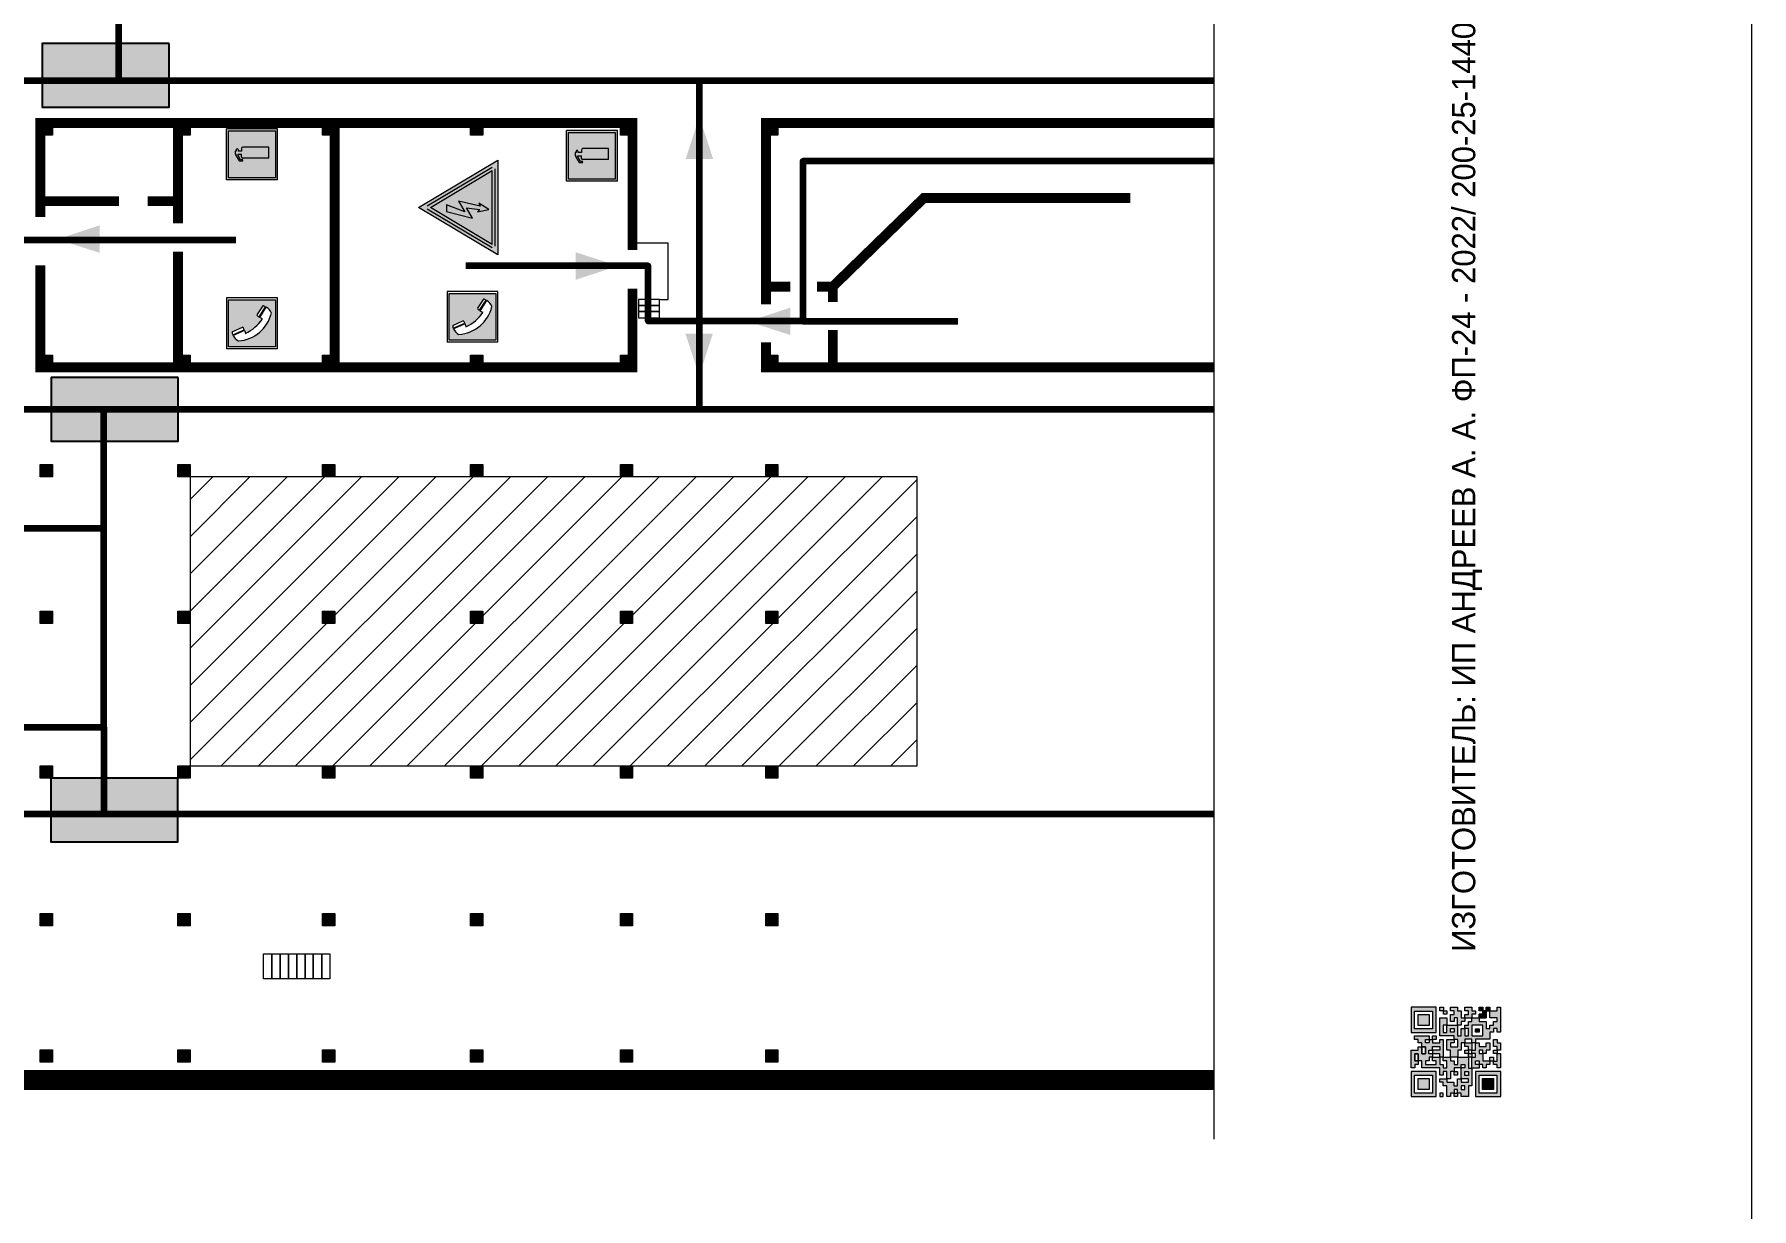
# Model space of a CAD drawing. Header units: millimetres. Extents: x 13810 to 67229, y 12374 to 21950.
# Drawn here: x 29459.2 to 29666.5, y 14153.7 to 14295.5 of the extents above; entities that cross this region are included whole.
import ezdxf

# ---------------------------------------------------------------- set-up
doc = ezdxf.new("R2010")
doc.units = ezdxf.units.MM
doc.layers.add('План_Штампы', color=7, linetype='Continuous')
doc.styles.add('обычный', font='arial.ttf')

# ---------------------------------------------------------------- blocks, each defined once
blk = doc.blocks.new('A$C32E8229D')
at = {"true_color": 0xffffff}
blk.add_hatch(color=7, dxfattribs=at).paths.add_polyline_path([(0, 0), (0, -8), (16, -8), (16, 0)])
h = blk.add_hatch(color=126)
h.paths.add_polyline_path([(0.2, -0.2), (15.8, -0.2), (15.8, -7.8), (0.2, -7.8)])
h.paths.add_polyline_path([(13.49, -2.05), (12.08, -2.05), (11.37, -2.63, 0.162397), (11.29, -2.84), (11.29, -3.63), (10.35, -3.63), (10.35, -4.05), (11.68, -4.05), (11.68, -3.48), (12.26, -4.28), (11.29, -5.1), (11.29, -6.78), (11.85, -6.78), (11.85, -5.44), (12.8, -4.64), (12.8, -5.94), (14.46, -5.94), (14.46, -5.39), (13.45, -5.39), (13.45, -3.97), (12.46, -2.59), (13.15, -2.59), (13.69, -3.34), (14.18, -3)], flags=16)
h.paths.add_polyline_path([(10.74, -1.82, 1), (11.8, -1.82, 1)], flags=16)
h.paths.add_polyline_path([(9.39, -3.59), (5.99, -3.59), (6.56, -3.03), (5.91, -3.03), (5.1, -3.83), (5.91, -4.64), (6.56, -4.64), (5.99, -4.09), (9.39, -4.09)], flags=16)
h.paths.add_polyline_path([(4.29, -1.08), (1.72, -1.08), (1.72, -6.6), (4.29, -6.6)], flags=16)
at = {"color": 126}
blk.add_lwpolyline([(16, -8), (0, -8), (0, 0), (16, 0)], close=True, dxfattribs=at)
blk = doc.blocks.new('QR')
at = {"lineweight": 0}
h = blk.add_hatch(color=256, dxfattribs=at)
h.dxf.hatch_style = 1
h.paths.add_polyline_path([(9241.16, 2687.38), (9242.01, 2687.38), (9242.01, 2687.83), (9241.59, 2687.83), (9241.59, 2688.68), (9239.45, 2688.68), (9239.45, 2688.25), (9239.86, 2688.25), (9239.86, 2687.83), (9240.29, 2687.83), (9240.29, 2688.25), (9241.16, 2688.25), (9241.16, 2687.83), (9240.29, 2687.83), (9240.29, 2687.38), (9239.45, 2687.38), (9239.45, 2685.22), (9238.57, 2685.22), (9238.57, 2684.8), (9239.02, 2684.8), (9239.02, 2684.37), (9238.13, 2684.37), (9238.13, 2683.92), (9239.02, 2683.92), (9239.02, 2683.5), (9239.44, 2683.5), (9239.44, 2682.64), (9239.87, 2682.64), (9239.87, 2682.18), (9239.44, 2682.18), (9239.44, 2682.64), (9238.13, 2682.64), (9238.13, 2681.76), (9237.71, 2681.76), (9237.71, 2682.64), (9238.13, 2682.64), (9238.13, 2683.07), (9237.27, 2683.07), (9237.27, 2683.51), (9237.71, 2683.51), (9237.71, 2684.37), (9238.13, 2684.37), (9238.13, 2685.22), (9237.71, 2685.22), (9237.71, 2684.8), (9237.28, 2684.8), (9237.28, 2684.38), (9235.98, 2684.38), (9235.98, 2683.92), (9236.4, 2683.92), (9236.4, 2683.49), (9236.84, 2683.49), (9236.84, 2683.07), (9236.4, 2683.07), (9236.4, 2682.64), (9235.98, 2682.64), (9235.98, 2681.76), (9237.29, 2681.76), (9237.29, 2681.33), (9239.43, 2681.33), (9239.43, 2681.76), (9240.74, 2681.76), (9240.74, 2683.05), (9239.87, 2683.05), (9239.87, 2683.5), (9240.29, 2683.5), (9240.29, 2683.91), (9240.74, 2683.91), (9240.74, 2684.81), (9240.29, 2684.81), (9240.29, 2684.79), (9240.29, 2684.37), (9239.45, 2684.37), (9239.45, 2684.8), (9239.87, 2684.8), (9239.87, 2685.21), (9240.74, 2685.21), (9240.74, 2686.1), (9240.29, 2686.1), (9240.29, 2685.64), (9239.86, 2685.64), (9239.86, 2686.95), (9240.29, 2686.95), (9240.29, 2686.52), (9240.74, 2686.52), (9240.74, 2686.1), (9241.16, 2686.1), (9241.16, 2686.53), (9241.59, 2686.53), (9241.59, 2686.1), (9242.02, 2686.1), (9242.02, 2685.21), (9241.59, 2685.21), (9241.59, 2686.1), (9241.16, 2686.1), (9241.16, 2685.21), (9240.74, 2685.21), (9240.74, 2684.81), (9242.89, 2684.81), (9242.89, 2685.22), (9242.47, 2685.22), (9242.47, 2686.11), (9242.89, 2686.11), (9242.89, 2686.52), (9242.46, 2686.52), (9242.46, 2686.95), (9242.89, 2686.95), (9242.89, 2686.52), (9243.32, 2686.52), (9243.32, 2688.26), (9242.9, 2688.26), (9242.9, 2687.83), (9242.47, 2687.83), (9242.47, 2687.38), (9242.01, 2687.38), (9242.01, 2686.94), (9241.16, 2686.94)])
h.paths.add_polyline_path([(9239.02, 2682.18), (9239.02, 2681.76), (9238.54, 2681.76), (9238.54, 2682.18)], flags=16)
h.paths.add_polyline_path([(9237.27, 2682.65), (9237.27, 2682.19), (9236.83, 2682.19), (9236.83, 2682.65)], flags=16)
h = blk.add_hatch(color=256, dxfattribs=at)
h.dxf.hatch_style = 1
h.paths.add_polyline_path([(9238.15, 2687.83), (9236.83, 2687.83), (9236.83, 2686.52), (9238.15, 2686.52)], flags=0)
h.paths.add_polyline_path([(9239.01, 2685.65), (9239.01, 2688.68), (9235.98, 2688.68), (9235.98, 2685.65)])
h.paths.add_polyline_path([(9236.41, 2686.1), (9236.41, 2688.26), (9238.56, 2688.26), (9238.56, 2686.1)], flags=16)
h.paths.add_polyline_path([(9236.83, 2686.52), (9236.83, 2687.83), (9238.15, 2687.83), (9238.15, 2686.52)], flags=0)
h = blk.add_hatch(color=256, dxfattribs=at)
h.dxf.hatch_style = 1
h.paths.add_polyline_path([(9238.15, 2686.52), (9238.15, 2687.83), (9236.83, 2687.83), (9236.83, 2686.52)])
h.paths.add_polyline_path([(9245.91, 2686.52), (9245.91, 2687.83), (9244.59, 2687.83), (9244.59, 2686.52)], flags=0)
h.paths.add_polyline_path([(9246.77, 2685.65), (9246.77, 2688.68), (9243.74, 2688.68), (9243.74, 2685.65)])
h.paths.add_polyline_path([(9244.17, 2686.1), (9244.17, 2688.26), (9246.32, 2688.26), (9246.32, 2686.1)], flags=16)
h.paths.add_polyline_path([(9244.59, 2686.52), (9244.59, 2687.83), (9245.91, 2687.83), (9245.91, 2686.52)], flags=0)
h = blk.add_hatch(color=256, dxfattribs=at)
h.dxf.hatch_style = 1
h.paths.add_polyline_path([(9240.75, 2681.76), (9240.75, 2681.35), (9241.17, 2681.35), (9241.17, 2681.76)])
h.paths.add_polyline_path([(9241.6, 2682.18), (9241.17, 2682.18), (9241.17, 2681.76), (9241.6, 2681.76)])
h.paths.add_polyline_path([(9242.47, 2681.34), (9242.47, 2682.19), (9242.02, 2682.19), (9242.02, 2681.76), (9241.6, 2681.76), (9241.6, 2681.34)])
h.paths.add_polyline_path([(9239.87, 2678.3), (9239.44, 2678.3), (9239.44, 2677.89), (9241.17, 2677.89), (9241.17, 2678.3), (9240.28, 2678.3), (9240.28, 2678.73), (9239.87, 2678.73)])
h.paths.add_polyline_path([(9240.75, 2678.73), (9240.75, 2679.19), (9240.28, 2679.19), (9240.28, 2678.73)])
h.paths.add_polyline_path([(9241.6, 2678.73), (9241.17, 2678.73), (9241.17, 2678.3), (9241.6, 2678.3)])
h.paths.add_polyline_path([(9242.02, 2678.3), (9241.6, 2678.3), (9241.6, 2677.89), (9242.48, 2677.89), (9242.48, 2678.31), (9242.9, 2678.31), (9242.9, 2678.73), (9242.02, 2678.73)])
h.paths.add_polyline_path([(9246.36, 2684.37), (9246.36, 2684.79), (9245.93, 2684.79), (9245.93, 2684.37)])
h.paths.add_polyline_path([(9246.78, 2685.2), (9246.36, 2685.2), (9246.36, 2684.79), (9246.78, 2684.79)])
h.paths.add_polyline_path([(9245.91, 2687.83), (9244.59, 2687.83), (9244.59, 2686.52), (9245.91, 2686.52)])
h = blk.add_hatch(color=256, dxfattribs=at)
h.dxf.hatch_style = 1
h.paths.add_polyline_path([(9243.32, 2686.11), (9242.89, 2686.11), (9242.89, 2685.64), (9243.32, 2685.64)])
h.paths.add_polyline_path([(9239.02, 2683.07), (9239.02, 2683.5), (9238.56, 2683.5), (9238.56, 2683.07)])
h.paths.add_polyline_path([(9236.4, 2684.8), (9236.4, 2685.22), (9235.98, 2685.22), (9235.98, 2684.8)])
h.paths.add_polyline_path([(9236.4, 2683.07), (9236.4, 2683.49), (9235.98, 2683.49), (9235.98, 2683.07)])
h = blk.add_hatch(color=256, dxfattribs=at)
h.dxf.hatch_style = 1
h.paths.add_polyline_path([(9243.32, 2682.64), (9243.32, 2683.07), (9244.62, 2683.07), (9244.62, 2684.37), (9243.74, 2684.37), (9243.74, 2684.8), (9244.62, 2684.8), (9244.62, 2684.37), (9245.48, 2684.37), (9245.48, 2685.22), (9243.32, 2685.22), (9243.32, 2683.5), (9242.89, 2683.5), (9242.89, 2683.06), (9242.01, 2683.06), (9242.01, 2683.91), (9242.47, 2683.91), (9242.47, 2683.5), (9242.89, 2683.5), (9242.89, 2684.38), (9241.59, 2684.38), (9241.59, 2683.91), (9240.74, 2683.91), (9240.74, 2683.05), (9241.59, 2683.05), (9241.59, 2682.64), (9242.47, 2682.64), (9242.47, 2682.19), (9242.91, 2682.19), (9242.91, 2681.34), (9242.48, 2681.34), (9242.48, 2680.91), (9242.91, 2680.91), (9242.91, 2679.17), (9243.75, 2679.17), (9243.75, 2678.73), (9244.2, 2678.73), (9244.2, 2678.3), (9243.75, 2678.3), (9243.75, 2677.88), (9246.78, 2677.88), (9246.78, 2678.3), (9246.35, 2678.3), (9246.35, 2679.19), (9245.48, 2679.19), (9245.48, 2678.31), (9245.05, 2678.31), (9245.05, 2678.73), (9244.62, 2678.73), (9244.62, 2679.19), (9244.2, 2679.19), (9244.2, 2679.61), (9245.05, 2679.61), (9245.05, 2680.46), (9245.48, 2680.46), (9245.48, 2681.34), (9245.04, 2681.34), (9245.04, 2681.76), (9244.63, 2681.76), (9244.63, 2682.19), (9244.21, 2682.19), (9244.21, 2681.76), (9243.32, 2681.76), (9243.32, 2682.19), (9244.21, 2682.19), (9244.21, 2682.64)])
h.paths.add_polyline_path([(9243.75, 2683.49), (9243.75, 2683.92), (9244.21, 2683.92), (9244.21, 2683.49)], flags=16)
h.paths.add_polyline_path([(9243.32, 2681.34), (9244.63, 2681.34), (9244.63, 2680.04), (9243.32, 2680.04)], flags=16)
h.paths.add_polyline_path([(9243.76, 2680.89), (9244.18, 2680.89), (9244.18, 2680.48), (9243.76, 2680.48)], flags=0)
h = blk.add_hatch(color=256, dxfattribs=at)
h.dxf.hatch_style = 1
h.paths.add_polyline_path([(9246.36, 2683.07), (9246.78, 2683.07), (9246.78, 2683.92), (9246.36, 2683.92), (9246.36, 2683.49), (9245.92, 2683.49), (9245.92, 2683.92), (9245.06, 2683.92), (9245.06, 2683.49), (9245.48, 2683.49), (9245.48, 2683.07), (9244.62, 2683.07), (9244.62, 2682.65), (9245.05, 2682.65), (9245.05, 2682.18), (9245.48, 2682.18), (9245.48, 2682.65), (9246.36, 2682.65)])
h.paths.add_polyline_path([(9246.78, 2682.18), (9246.36, 2682.18), (9246.36, 2681.75), (9245.92, 2681.75), (9245.92, 2682.18), (9245.48, 2682.18), (9245.48, 2681.34), (9245.48, 2681.34), (9245.94, 2681.34), (9245.94, 2680.91), (9246.36, 2680.91), (9246.36, 2681.34), (9246.78, 2681.34)])
h = blk.add_hatch(color=256, dxfattribs=at)
h.dxf.hatch_style = 1
h.paths.add_polyline_path([(9235.98, 2680.9), (9235.98, 2677.86), (9239.02, 2677.86), (9239.02, 2680.9)])
h.paths.add_polyline_path([(9238.57, 2680.48), (9238.57, 2678.32), (9236.41, 2678.32), (9236.41, 2680.48)], flags=16)
h.paths.add_polyline_path([(9238.15, 2680.05), (9238.15, 2678.74), (9236.83, 2678.74), (9236.83, 2680.05)], flags=0)
h = blk.add_hatch(color=256, dxfattribs=at)
h.dxf.hatch_style = 1
h.paths.add_polyline_path([(9242.02, 2680.46), (9242.48, 2680.46), (9242.48, 2680.91), (9241.58, 2680.91), (9241.58, 2681.35), (9241.17, 2681.35), (9241.17, 2680.91), (9240.75, 2680.91), (9240.75, 2681.33), (9239.43, 2681.33), (9239.43, 2680.46), (9239.86, 2680.46), (9239.86, 2680.92), (9240.3, 2680.92), (9240.3, 2680.46), (9239.86, 2680.46), (9239.86, 2680.04), (9239.44, 2680.04), (9239.44, 2679.62), (9239.86, 2679.62), (9239.86, 2679.19), (9240.29, 2679.19), (9240.29, 2680.03), (9241.18, 2680.03), (9241.18, 2680.47), (9241.6, 2680.47), (9241.6, 2680.03), (9241.18, 2680.03), (9241.18, 2679.61), (9241.6, 2679.61), (9241.6, 2679.19), (9242.47, 2679.19), (9242.47, 2679.6), (9242.02, 2679.6)])
h = blk.add_hatch(color=256, dxfattribs=at)
h.dxf.hatch_style = 1
h.paths.add_polyline_path([(9244.18, 2680.48), (9244.18, 2680.89), (9243.76, 2680.89), (9243.76, 2680.48)])
h = blk.add_hatch(color=256, dxfattribs=at)
h.dxf.hatch_style = 1
h.paths.add_polyline_path([(9245.93, 2680.04), (9245.93, 2680.46), (9245.48, 2680.46), (9245.48, 2679.62), (9246.35, 2679.62), (9246.35, 2680.04)])
h.paths.add_polyline_path([(9246.78, 2680.04), (9246.78, 2680.46), (9246.35, 2680.46), (9246.35, 2680.04)])
h.paths.add_polyline_path([(9246.78, 2679.18), (9246.78, 2679.62), (9246.35, 2679.62), (9246.35, 2679.18)])
h = blk.add_hatch(color=256, dxfattribs=at)
h.dxf.hatch_style = 1
h.paths.add_polyline_path([(9238.15, 2680.05), (9236.83, 2680.05), (9236.83, 2678.74), (9238.15, 2678.74)])
for points in [[(9237.71, 2685.22), (9238.13, 2685.22), (9238.13, 2684.37), (9237.71, 2684.37), (9237.71, 2683.51), (9237.27, 2683.51), (9237.27, 2683.07), (9238.13, 2683.07), (9238.13, 2682.64), (9237.71, 2682.64), (9237.71, 2681.76), (9238.13, 2681.76), (9238.13, 2682.64), (9239.44, 2682.64), (9239.44, 2683.5), (9239.02, 2683.5), (9239.02, 2683.07), (9238.56, 2683.07), (9238.56, 2683.5), (9239.02, 2683.5), (9239.02, 2683.92), (9238.13, 2683.92), (9238.13, 2684.37), (9239.02, 2684.37), (9239.02, 2684.8), (9238.57, 2684.8), (9238.57, 2685.22), (9239.45, 2685.22), (9239.45, 2687.38), (9240.29, 2687.38), (9240.29, 2687.83), (9239.86, 2687.83), (9239.86, 2688.25), (9239.45, 2688.25), (9239.45, 2688.68), (9241.59, 2688.68), (9241.59, 2687.83), (9242.01, 2687.83), (9242.01, 2687.38), (9242.47, 2687.38), (9242.47, 2687.83), (9242.9, 2687.83), (9242.9, 2688.26), (9243.32, 2688.26), (9243.32, 2686.52), (9242.89, 2686.52), (9242.89, 2686.11), (9243.32, 2686.11), (9243.32, 2685.64), (9242.89, 2685.64), (9242.89, 2686.11), (9242.47, 2686.11), (9242.47, 2685.22), (9242.89, 2685.22), (9242.89, 2684.81), (9240.74, 2684.81), (9240.74, 2683.91), (9241.59, 2683.91), (9241.59, 2684.38), (9242.89, 2684.38), (9242.89, 2683.5), (9242.47, 2683.5), (9242.47, 2683.91), (9242.01, 2683.91), (9242.01, 2683.06), (9242.89, 2683.06), (9242.89, 2683.5), (9243.32, 2683.5), (9243.32, 2685.22), (9245.48, 2685.22), (9245.48, 2684.37), (9244.62, 2684.37), (9244.62, 2683.07), (9245.48, 2683.07), (9245.48, 2683.49), (9245.06, 2683.49), (9245.06, 2683.92), (9245.92, 2683.92), (9245.92, 2683.49), (9246.36, 2683.49), (9246.36, 2683.92), (9246.78, 2683.92), (9246.78, 2683.07), (9246.36, 2683.07), (9246.36, 2682.65), (9245.48, 2682.65), (9245.48, 2682.18), (9245.92, 2682.18), (9245.92, 2681.75), (9246.36, 2681.75), (9246.36, 2682.18), (9246.78, 2682.18), (9246.78, 2681.34), (9246.36, 2681.34), (9246.36, 2680.91), (9245.94, 2680.91), (9245.94, 2681.34), (9245.48, 2681.34), (9245.48, 2680.46), (9245.93, 2680.46), (9245.93, 2680.04), (9246.35, 2680.04), (9246.35, 2680.46), (9246.78, 2680.46), (9246.78, 2680.04), (9246.78, 2680.04), (9246.35, 2680.04), (9246.35, 2679.62), (9246.78, 2679.62), (9246.78, 2679.18), (9246.35, 2679.18), (9246.35, 2678.3), (9246.78, 2678.3), (9246.78, 2677.88), (9243.75, 2677.88), (9243.75, 2678.3), (9244.2, 2678.3), (9244.2, 2678.73), (9243.75, 2678.73), (9243.75, 2679.17), (9242.91, 2679.17), (9242.91, 2680.91), (9242.48, 2680.91), (9242.48, 2680.46), (9242.02, 2680.46), (9242.02, 2679.6), (9242.47, 2679.6), (9242.47, 2679.19), (9241.6, 2679.19), (9241.6, 2679.61), (9241.18, 2679.61), (9241.18, 2680.03), (9240.29, 2680.03), (9240.29, 2679.19), (9240.75, 2679.19), (9240.75, 2678.73), (9240.28, 2678.73), (9240.28, 2678.3), (9241.17, 2678.3), (9241.17, 2678.73), (9241.6, 2678.73), (9241.6, 2678.3), (9242.02, 2678.3), (9242.02, 2678.73), (9242.9, 2678.73), (9242.9, 2678.31), (9242.48, 2678.31), (9242.48, 2677.89), (9241.6, 2677.89), (9241.6, 2678.3), (9241.17, 2678.3), (9241.17, 2677.89), (9239.44, 2677.89), (9239.44, 2678.3), (9239.87, 2678.3), (9239.87, 2678.73), (9240.28, 2678.73), (9240.28, 2679.19), (9240.29, 2679.19), (9239.86, 2679.19), (9239.86, 2679.62), (9239.44, 2679.62), (9239.44, 2680.04), (9239.86, 2680.04), (9239.86, 2680.46), (9239.43, 2680.46), (9239.43, 2681.33), (9237.29, 2681.33), (9237.29, 2681.76), (9235.98, 2681.76), (9235.98, 2682.64), (9236.4, 2682.64), (9236.4, 2683.07), (9235.98, 2683.07), (9235.98, 2683.49), (9236.4, 2683.49), (9236.4, 2683.92), (9235.98, 2683.92), (9235.98, 2684.38), (9237.28, 2684.38), (9237.28, 2684.8), (9237.71, 2684.8), (9237.71, 2685.22), (9237.92, 2685.22)], [(9240.74, 2686.1), (9240.74, 2686.52), (9240.29, 2686.52), (9240.29, 2686.95), (9239.86, 2686.95), (9239.86, 2685.64), (9240.29, 2685.64), (9240.29, 2686.1), (9240.74, 2686.1), (9240.74, 2686.52)], [(9240.74, 2685.21), (9239.87, 2685.21), (9239.87, 2684.8), (9239.45, 2684.8), (9239.45, 2684.37), (9240.29, 2684.37), (9240.29, 2684.79), (9240.29, 2684.81), (9240.74, 2684.81), (9240.74, 2685.21), (9239.87, 2685.21)], [(9244.62, 2684.37), (9244.62, 2684.8), (9243.74, 2684.8), (9243.74, 2684.37), (9244.62, 2684.37)], [(9240.74, 2683.05), (9240.74, 2681.76), (9239.43, 2681.76), (9239.43, 2681.33), (9240.75, 2681.33), (9240.75, 2681.35), (9240.75, 2680.91), (9241.17, 2680.91), (9241.17, 2681.35), (9241.58, 2681.35), (9241.58, 2680.91), (9242.48, 2680.91), (9242.48, 2681.34), (9242.91, 2681.34), (9242.91, 2682.19), (9242.47, 2682.19), (9242.47, 2682.64), (9241.59, 2682.64), (9241.59, 2683.05), (9240.74, 2683.05)], [(9240.74, 2683.91), (9240.29, 2683.91), (9240.29, 2683.5), (9239.87, 2683.5), (9239.87, 2683.05), (9240.74, 2683.05), (9240.74, 2683.91)], [(9244.62, 2683.07), (9243.32, 2683.07), (9243.32, 2682.64), (9244.21, 2682.64), (9244.21, 2682.19), (9243.32, 2682.19), (9243.32, 2681.76), (9244.21, 2681.76), (9244.21, 2682.19), (9244.63, 2682.19), (9244.63, 2681.76), (9245.04, 2681.76), (9245.04, 2681.34), (9245.48, 2681.34)], [(9245.48, 2682.18), (9245.05, 2682.18), (9245.05, 2682.65), (9244.62, 2682.65), (9244.62, 2683.07)], [(9239.86, 2680.46), (9239.86, 2680.92), (9240.3, 2680.92), (9240.3, 2680.46), (9239.86, 2680.46)], [(9241.6, 2681.76), (9242.02, 2681.76), (9242.02, 2682.19), (9242.47, 2682.19), (9242.47, 2681.34), (9241.6, 2681.34), (9241.6, 2681.76)], [(9245.48, 2680.46), (9245.05, 2680.46), (9245.05, 2679.61), (9244.2, 2679.61), (9244.2, 2679.19), (9244.62, 2679.19), (9244.62, 2678.73), (9245.05, 2678.73), (9245.05, 2678.31), (9245.48, 2678.31), (9245.48, 2679.19), (9246.35, 2679.19), (9246.35, 2679.07)], [(9245.48, 2682.18), (9245.48, 2681.34)], [(9246.35, 2679.62), (9245.48, 2679.62), (9245.48, 2680.46)], [(9245.48, 2680.46), (9245.48, 2679.62), (9246.35, 2679.62), (9246.35, 2680.04), (9245.93, 2680.04), (9245.93, 2680.46), (9245.48, 2680.46), (9245.48, 2679.62)], [(9246.35, 2679.62), (9246.35, 2679.18)]]:
    blk.add_lwpolyline(points, dxfattribs=at)
for points in [[(9235.98, 2685.65), (9239.01, 2685.65), (9239.01, 2688.68), (9235.98, 2688.68)], [(9236.41, 2688.26), (9238.56, 2688.26), (9238.56, 2686.1), (9236.41, 2686.1)], [(9236.83, 2687.83), (9238.15, 2687.83), (9238.15, 2686.52), (9236.83, 2686.52)], [(9240.29, 2687.83), (9241.16, 2687.83), (9241.16, 2688.25), (9240.29, 2688.25)], [(9240.29, 2688.25), (9241.16, 2688.25), (9241.16, 2687.83), (9240.29, 2687.83)], [(9242.01, 2687.38), (9241.16, 2687.38), (9241.16, 2686.94), (9242.01, 2686.94)], [(9241.16, 2687.38), (9242.01, 2687.38), (9242.01, 2686.94), (9241.16, 2686.94)], [(9242.89, 2686.52), (9242.46, 2686.52), (9242.46, 2686.95), (9242.89, 2686.95)], [(9243.74, 2685.65), (9246.77, 2685.65), (9246.77, 2688.68), (9243.74, 2688.68)], [(9244.17, 2688.26), (9246.32, 2688.26), (9246.32, 2686.1), (9244.17, 2686.1)], [(9244.59, 2687.83), (9245.91, 2687.83), (9245.91, 2686.52), (9244.59, 2686.52)], [(9235.98, 2684.8), (9236.4, 2684.8), (9236.4, 2685.22), (9235.98, 2685.22)], [(9241.16, 2686.1), (9240.74, 2686.1), (9240.74, 2685.21), (9241.16, 2685.21)], [(9241.16, 2686.53), (9241.59, 2686.53), (9241.59, 2686.1), (9241.16, 2686.1)], [(9241.59, 2686.1), (9242.02, 2686.1), (9242.02, 2685.21), (9241.59, 2685.21)], [(9245.93, 2684.79), (9246.36, 2684.79), (9246.36, 2684.37), (9245.93, 2684.37)], [(9246.36, 2685.2), (9246.78, 2685.2), (9246.78, 2684.79), (9246.36, 2684.79)], [(9236.4, 2683.07), (9236.84, 2683.07), (9236.84, 2683.49), (9236.4, 2683.49)], [(9236.83, 2682.19), (9237.27, 2682.19), (9237.27, 2682.65), (9236.83, 2682.65)], [(9239.44, 2682.64), (9239.87, 2682.64), (9239.87, 2682.18), (9239.44, 2682.18)], [(9243.75, 2683.92), (9244.21, 2683.92), (9244.21, 2683.49), (9243.75, 2683.49)], [(9235.98, 2677.86), (9239.02, 2677.86), (9239.02, 2680.9), (9235.98, 2680.9)], [(9236.41, 2680.48), (9238.57, 2680.48), (9238.57, 2678.32), (9236.41, 2678.32)], [(9238.54, 2682.18), (9239.02, 2682.18), (9239.02, 2681.76), (9238.54, 2681.76)], [(9240.75, 2681.76), (9241.17, 2681.76), (9241.17, 2681.35), (9240.75, 2681.35)], [(9241.17, 2682.18), (9241.6, 2682.18), (9241.6, 2681.76), (9241.17, 2681.76)], [(9241.18, 2680.03), (9241.6, 2680.03), (9241.6, 2680.47), (9241.18, 2680.47)], [(9243.32, 2680.04), (9244.63, 2680.04), (9244.63, 2681.34), (9243.32, 2681.34)], [(9243.76, 2680.89), (9244.18, 2680.89), (9244.18, 2680.48), (9243.76, 2680.48)], [(9236.83, 2680.05), (9238.15, 2680.05), (9238.15, 2678.74), (9236.83, 2678.74)]]:
    blk.add_lwpolyline(points, close=True, dxfattribs=at)
blk = doc.blocks.new('A$C456E1F9C')
at = {"lineweight": 5}
h = blk.add_hatch(color=242, dxfattribs=at)
h.paths.add_polyline_path([(0.51, -1.47), (0.51, -13.26), (12.29, -13.26), (12.29, -1.47)])
h.paths.add_polyline_path([(5.42, -4.95, -0.254479), (4.78, -5.4), (3.52, -2.53, -0.209735), (4.23, -2.4)], flags=16)
h.paths.add_polyline_path([(8.53, -8.6), (10.87, -10.17), (10.54, -10.76), (8.03, -9.13, -0.192251)], flags=16)
h.paths.add_polyline_path([(4.61, -5.49, 0.005518), (3.87, -5.72, 0.128647), (7.49, -10.01, 0.00809), (7.83, -9.33), (10.47, -10.97, -0.16736), (8.99, -12.25, -0.327862), (1.95, -3.95, -0.166952), (3.36, -2.62)], flags=16)
at = {"color": 242, "lineweight": 5}
for p, q in [((0, -13.77), (0, -0.97)), ((12.8, -0.97), (0, -0.97)), ((4.61, -5.49), (3.36, -2.62)), ((3.52, -2.53), (4.78, -5.4)), ((4.23, -2.4), (5.42, -4.95)), ((12.8, -13.77), (12.8, -0.97)), ((10.81, -10.12), (8.53, -8.6)), ((7.83, -9.33), (10.47, -10.97)), ((8.03, -9.13), (10.54, -10.76)), ((10.54, -10.76), (10.8, -10.3)), ((10.8, -10.3), (10.81, -10.12)), ((0, -13.77), (12.8, -13.77))]:
    blk.add_line(p, q, dxfattribs=at)
blk.add_lwpolyline([(0.51, -1.47), (12.29, -1.47), (12.29, -13.26), (0.51, -13.26)], close=True, dxfattribs=at)
for centre, radius, start, end in [((4.59, -5.34), 2.99, 114.2845, 152.1974), ((11.12, -3.31), 9.19, 183.9915, 256.6009), ((4.02, -3.27), 0.891, 76.3284, 123.7092), ((14.98, -39.1), 35.17, 107.1487, 108.4135), ((13.86, -0.94), 11.08, 205.5536, 234.8762), ((4.68, -4.59), 0.824, 276.9621, 334.0723), ((8.94, -9.5), 0.989, 114.4092, 157.9388), ((-13.31, 0.8), 23.44, 332.5487, 334.4027), ((7.87, -9.46), 3, 291.9291, 329.9329)]:
    blk.add_arc(centre, radius, start, end, dxfattribs=at)
blk = doc.blocks.new('A$C3AD82952')
at = {"true_color": 0xf5f5ff}
h = blk.add_hatch(color=7, dxfattribs=at)
h.dxf.hatch_style = 1
h.paths.add_polyline_path([(8.21, 8.73, 0.414214), (7.89, 9.05), (7.22, 9.05), (7.22, 9.92), (7.59, 9.92, 1), (7.57, 10.36), (7.22, 10.36), (7.22, 10.6), (6.43, 10.6), (6.43, 10.36), (6.01, 10.36), (4.74, 9.59), (4.74, 8.69), (4.98, 8.73), (4.98, 9.26), (6.12, 9.91), (6.43, 9.91), (6.43, 9.05), (5.76, 9.05, 0.414214), (5.44, 8.73), (5.44, 2.2), (8.21, 2.2)], flags=0)
h.paths.add_polyline_path([(12.8, 12.8), (0, 12.8), (0, 0), (12.8, 0)])
h.paths.add_polyline_path([(0.51, 12.29), (12.29, 12.29), (12.29, 0.51), (0.51, 0.51)], flags=16)
h.paths.add_polyline_path([(4.74, 9.59), (6.01, 10.36), (6.43, 10.36), (6.43, 10.6), (7.22, 10.6), (7.22, 10.36), (7.59, 10.36, -0.94586), (7.59, 9.92), (7.22, 9.92), (7.22, 9.05), (7.89, 9.05, -0.414214), (8.21, 8.73), (8.21, 2.2), (5.44, 2.2), (5.44, 8.73, -0.414214), (5.76, 9.05), (6.43, 9.05), (6.43, 9.91), (6.12, 9.91), (4.98, 9.26), (4.98, 8.73), (4.74, 8.69)], flags=0)
h = blk.add_hatch(color=242)
h.dxf.hatch_style = 1
h.paths.add_polyline_path([(12.29, 12.29), (0.51, 12.29), (0.51, 0.51), (12.29, 0.51)])
h.paths.add_polyline_path([(4.74, 8.69), (4.74, 9.59), (6.01, 10.36), (6.43, 10.36), (6.43, 10.6), (7.22, 10.6), (7.22, 10.36), (7.59, 10.36, -0.94586), (7.59, 9.92), (7.22, 9.92), (7.22, 9.05), (7.89, 9.05, -0.414214), (8.21, 8.73), (8.21, 2.2), (5.44, 2.2), (5.44, 8.73, -0.414214), (5.76, 9.05), (6.43, 9.05), (6.43, 9.91), (6.12, 9.91), (4.98, 9.26), (4.98, 8.73)], flags=16)
h = blk.add_hatch(color=7, dxfattribs=at)
h.dxf.hatch_style = 1
h.paths.add_polyline_path([(8.21, 8.73, 0.414214), (7.89, 9.05), (7.22, 9.05), (7.22, 9.92), (7.59, 9.92, 1), (7.57, 10.36), (7.22, 10.36), (7.22, 10.6), (6.43, 10.6), (6.43, 10.36), (6.01, 10.36), (4.74, 9.59), (4.74, 8.69), (4.98, 8.73), (4.98, 9.26), (6.12, 9.91), (6.43, 9.91), (6.43, 9.05), (5.76, 9.05, 0.414214), (5.44, 8.73), (5.44, 2.2), (8.21, 2.2)])
at = {"color": 242, "lineweight": 5}
for p, q in [((0, 0), (0, 12.8)), ((0, 12.8), (12.8, 12.8)), ((6.01, 10.36), (4.74, 9.59)), ((4.74, 9.59), (4.74, 8.69)), ((4.74, 8.69), (4.98, 8.73)), ((4.98, 9.26), (6.12, 9.91)), ((4.98, 8.73), (4.98, 9.26)), ((5.44, 2.2), (5.44, 8.73)), ((5.76, 9.05), (6.43, 9.05)), ((6.01, 10.36), (6.43, 10.36)), ((6.12, 9.91), (6.43, 9.91)), ((7.22, 10.6), (6.43, 10.6)), ((6.43, 10.6), (6.43, 10.36)), ((6.43, 9.91), (6.43, 9.05)), ((7.22, 10.36), (7.22, 10.6)), ((7.59, 10.36), (7.22, 10.36)), ((7.22, 9.05), (7.22, 9.92)), ((7.59, 9.92), (7.22, 9.92)), ((7.89, 9.05), (7.22, 9.05)), ((8.21, 2.2), (8.21, 8.73)), ((12.8, 0), (12.8, 12.8)), ((0, 0), (12.8, 0)), ((5.44, 2.2), (8.21, 2.2))]:
    blk.add_line(p, q, dxfattribs=at)
blk.add_lwpolyline([(0.51, 12.29), (12.29, 12.29), (12.29, 0.51), (0.51, 0.51)], close=True, dxfattribs=at)
for centre, radius, start, end in [((5.76, 8.73), 0.32, 90, 180), ((7.58, 10.14), 0.223, 273.1875, 86.8125), ((7.89, 8.73), 0.32, 0, 90)]:
    blk.add_arc(centre, radius, start, end, dxfattribs=at)
blk = doc.blocks.new('A$C3E6D3DDE')
at = {"lineweight": 5}
h = blk.add_hatch(color=40, dxfattribs=at)
h.paths.add_polyline_path([(24.1, 1.45), (16.46, -11.35), (31.74, -11.35)])
h.paths.add_polyline_path([(24.09, -0.46), (30.03, -10.41), (18.14, -10.41)], flags=16)
h.paths.add_polyline_path([(24.54, -3.08), (23.41, -6.02), (25.13, -5.01), (24.33, -8.5), (24.82, -8.27), (23.79, -9.86), (23.4, -8.04), (23.8, -8.43), (24.04, -6.29), (22.39, -7.25), (23.44, -3.08)], flags=0)
h = blk.add_hatch(color=256, dxfattribs=at)
h.paths.add_polyline_path([(24.37, 0.03, 0.567511), (23.82, 0.03), (17.59, -10.4, 0.582454), (17.86, -10.88), (30.32, -10.88, 0.582149), (30.6, -10.4)])
h.paths.add_polyline_path([(24.09, -0.46), (18.14, -10.41), (30.03, -10.41)], flags=16)
h.paths.add_polyline_path([(24.54, -3.08), (23.41, -6.02), (25.13, -5.01), (24.33, -8.5), (24.82, -8.27), (23.79, -9.86), (23.4, -8.04), (23.8, -8.43), (24.04, -6.29), (22.39, -7.25), (23.44, -3.08)], flags=0)
h = blk.add_hatch(color=40, dxfattribs=at)
h.paths.add_polyline_path([(24.09, -0.46), (18.14, -10.41), (30.03, -10.41)])
h.paths.add_polyline_path([(24.82, -8.27), (23.79, -9.86), (23.4, -8.04), (23.8, -8.43), (24.04, -6.29), (22.39, -7.25), (23.44, -3.08), (24.54, -3.08), (23.41, -6.02), (25.13, -5.01), (24.33, -8.5)], flags=16)
at = {"color": 40, "lineweight": 5}
for p, q in [((16.46, -11.35), (24.1, 1.45)), ((24.1, 1.45), (31.74, -11.35))]:
    blk.add_line(p, q, dxfattribs=at)
at = {"lineweight": 5}
for p, q in [((17.59, -10.4), (23.82, 0.03)), ((24.37, 0.03), (30.6, -10.4)), ((18.14, -10.41), (24.09, -0.46)), ((24.09, -0.46), (30.03, -10.41)), ((23.44, -3.08), (22.39, -7.25)), ((23.41, -6.02), (24.54, -3.08)), ((25.13, -5.01), (23.41, -6.02)), ((24.54, -3.08), (23.44, -3.08)), ((24.33, -8.5), (25.13, -5.01)), ((22.39, -7.25), (24.04, -6.29)), ((23.8, -8.43), (23.4, -8.04)), ((23.4, -8.04), (23.79, -9.86)), ((23.79, -9.86), (24.82, -8.27)), ((24.04, -6.29), (23.8, -8.43)), ((24.82, -8.27), (24.33, -8.5)), ((17.86, -10.88), (30.32, -10.88)), ((18.14, -10.41), (30.03, -10.41))]:
    blk.add_line(p, q, dxfattribs=at)
at = {"color": 50, "lineweight": 5}
blk.add_line((31.74, -11.35), (16.46, -11.35), dxfattribs=at)

msp = doc.modelspace()

# ---------------------------------------------------------------- hatches: boundary and pattern name
at = {"lineweight": 0}
h = msp.add_hatch(dxfattribs=at)
h.set_pattern_fill('ANSI31', color=256)
h.set_pattern_definition([(45, (-563.6694, -1191.516), (-2.24506403, 2.24506403), [])])
h.paths.add_polyline_path([(29440.16, 14298.11), (29440.16, 14332.28), (29334.19, 14332.28), (29334.19, 14298.11)])
h.paths.add_polyline_path([(29601.66, 14298.11), (29601.66, 14332.28), (29495.5, 14332.28), (29495.5, 14298.11)])
h.paths.add_polyline_path([(29478.05, 14242.06), (29478.05, 14207.15), (29565.8, 14207.15), (29565.8, 14242.06)])
h.paths.add_polyline_path([(29440.16, 14207.15), (29440.16, 14242.06), (29297.53, 14242.06), (29297.53, 14207.15)])
h = msp.add_hatch(color=256, dxfattribs=at)
h.dxf.hatch_style = 1
h.paths.add_polyline_path([(29459.96, 14284.82), (29459.96, 14283.34), (29461.43, 14283.34), (29461.43, 14284.82)])
h = msp.add_hatch(color=256, dxfattribs=at)
h.dxf.hatch_style = 1
h.paths.add_polyline_path([(29476.58, 14284.82), (29476.58, 14283.34), (29478.05, 14283.34), (29478.05, 14284.82)])
h = msp.add_hatch(color=256, dxfattribs=at)
h.dxf.hatch_style = 1
h.paths.add_polyline_path([(29494.03, 14284.82), (29494.03, 14283.34), (29495.5, 14283.34), (29495.5, 14284.82)])
h = msp.add_hatch(color=256, dxfattribs=at)
h.dxf.hatch_style = 1
h.paths.add_polyline_path([(29511.91, 14284.82), (29511.91, 14283.34), (29513.37, 14283.34), (29513.37, 14284.82)])
h = msp.add_hatch(color=256, dxfattribs=at)
h.dxf.hatch_style = 1
h.paths.add_polyline_path([(29529.99, 14284.82), (29529.99, 14283.34), (29531.45, 14283.34), (29531.45, 14284.82)])
h = msp.add_hatch(color=256, dxfattribs=at)
h.dxf.hatch_style = 1
h.paths.add_polyline_path([(29547.55, 14284.82), (29547.55, 14283.34), (29549.01, 14283.34), (29549.01, 14284.82)])
h = msp.add_hatch(color=256, dxfattribs=at)
h.dxf.hatch_style = 1
h.paths.add_polyline_path([(29459.96, 14256.78), (29459.96, 14255.31), (29461.43, 14255.31), (29461.43, 14256.78)])
h = msp.add_hatch(color=256, dxfattribs=at)
h.dxf.hatch_style = 1
h.paths.add_polyline_path([(29476.58, 14256.78), (29476.58, 14255.31), (29478.05, 14255.31), (29478.05, 14256.78)])
h = msp.add_hatch(color=256, dxfattribs=at)
h.dxf.hatch_style = 1
h.paths.add_polyline_path([(29494.03, 14256.78), (29494.03, 14255.31), (29495.5, 14255.31), (29495.5, 14256.78)])
h = msp.add_hatch(color=256, dxfattribs=at)
h.dxf.hatch_style = 1
h.paths.add_polyline_path([(29511.91, 14256.78), (29511.91, 14255.31), (29513.37, 14255.31), (29513.37, 14256.78)])
h = msp.add_hatch(color=256, dxfattribs=at)
h.dxf.hatch_style = 1
h.paths.add_polyline_path([(29529.99, 14256.78), (29529.99, 14255.31), (29531.45, 14255.31), (29531.45, 14256.78)])
h = msp.add_hatch(color=256, dxfattribs=at)
h.dxf.hatch_style = 1
h.paths.add_polyline_path([(29547.55, 14256.78), (29547.55, 14255.31), (29549.01, 14255.31), (29549.01, 14256.78)])
h = msp.add_hatch(color=256, dxfattribs=at)
h.dxf.hatch_style = 1
h.paths.add_polyline_path([(29459.96, 14243.54), (29459.96, 14242.06), (29461.43, 14242.06), (29461.43, 14243.54)])
h = msp.add_hatch(color=256, dxfattribs=at)
h.dxf.hatch_style = 1
h.paths.add_polyline_path([(29476.58, 14243.54), (29476.58, 14242.06), (29478.05, 14242.06), (29478.05, 14243.54)])
h = msp.add_hatch(color=256, dxfattribs=at)
h.dxf.hatch_style = 1
h.paths.add_polyline_path([(29494.03, 14243.54), (29494.03, 14242.06), (29495.5, 14242.06), (29495.5, 14243.54)])
h = msp.add_hatch(color=256, dxfattribs=at)
h.dxf.hatch_style = 1
h.paths.add_polyline_path([(29511.91, 14243.54), (29511.91, 14242.06), (29513.37, 14242.06), (29513.37, 14243.54)])
h = msp.add_hatch(color=256, dxfattribs=at)
h.dxf.hatch_style = 1
h.paths.add_polyline_path([(29529.99, 14243.54), (29529.99, 14242.06), (29531.45, 14242.06), (29531.45, 14243.54)])
h = msp.add_hatch(color=256, dxfattribs=at)
h.dxf.hatch_style = 1
h.paths.add_polyline_path([(29547.55, 14243.54), (29547.55, 14242.06), (29549.01, 14242.06), (29549.01, 14243.54)])
h = msp.add_hatch(color=256, dxfattribs=at)
h.dxf.hatch_style = 1
h.paths.add_polyline_path([(29459.96, 14225.84), (29459.96, 14224.36), (29461.43, 14224.36), (29461.43, 14225.84)])
h = msp.add_hatch(color=256, dxfattribs=at)
h.dxf.hatch_style = 1
h.paths.add_polyline_path([(29476.58, 14225.84), (29476.58, 14224.36), (29478.05, 14224.36), (29478.05, 14225.84)])
h = msp.add_hatch(color=256, dxfattribs=at)
h.dxf.hatch_style = 1
h.paths.add_polyline_path([(29494.03, 14225.84), (29494.03, 14224.36), (29495.5, 14224.36), (29495.5, 14225.84)])
h = msp.add_hatch(color=256, dxfattribs=at)
h.dxf.hatch_style = 1
h.paths.add_polyline_path([(29511.91, 14225.84), (29511.91, 14224.36), (29513.37, 14224.36), (29513.37, 14225.84)])
h = msp.add_hatch(color=256, dxfattribs=at)
h.dxf.hatch_style = 1
h.paths.add_polyline_path([(29529.99, 14225.84), (29529.99, 14224.36), (29531.45, 14224.36), (29531.45, 14225.84)])
h = msp.add_hatch(color=256, dxfattribs=at)
h.dxf.hatch_style = 1
h.paths.add_polyline_path([(29547.55, 14225.84), (29547.55, 14224.36), (29549.01, 14224.36), (29549.01, 14225.84)])
h = msp.add_hatch(color=256, dxfattribs=at)
h.dxf.hatch_style = 1
h.paths.add_polyline_path([(29459.96, 14207.15), (29459.96, 14205.67), (29461.43, 14205.67), (29461.43, 14207.15)])
h = msp.add_hatch(color=256, dxfattribs=at)
h.dxf.hatch_style = 1
h.paths.add_polyline_path([(29476.58, 14207.15), (29476.58, 14205.67), (29478.05, 14205.67), (29478.05, 14207.15)])
h = msp.add_hatch(color=256, dxfattribs=at)
h.dxf.hatch_style = 1
h.paths.add_polyline_path([(29494.03, 14207.15), (29494.03, 14205.67), (29495.5, 14205.67), (29495.5, 14207.15)])
h = msp.add_hatch(color=256, dxfattribs=at)
h.dxf.hatch_style = 1
h.paths.add_polyline_path([(29511.91, 14207.15), (29511.91, 14205.67), (29513.37, 14205.67), (29513.37, 14207.15)])
h = msp.add_hatch(color=256, dxfattribs=at)
h.dxf.hatch_style = 1
h.paths.add_polyline_path([(29529.99, 14207.15), (29529.99, 14205.67), (29531.45, 14205.67), (29531.45, 14207.15)])
h = msp.add_hatch(color=256, dxfattribs=at)
h.dxf.hatch_style = 1
h.paths.add_polyline_path([(29547.55, 14207.15), (29547.55, 14205.67), (29549.01, 14205.67), (29549.01, 14207.15)])
h = msp.add_hatch(color=256, dxfattribs=at)
h.dxf.hatch_style = 1
h.paths.add_polyline_path([(29459.96, 14189.33), (29459.96, 14187.85), (29461.43, 14187.85), (29461.43, 14189.33)])
h = msp.add_hatch(color=256, dxfattribs=at)
h.dxf.hatch_style = 1
h.paths.add_polyline_path([(29476.58, 14189.33), (29476.58, 14187.85), (29478.05, 14187.85), (29478.05, 14189.33)])
h = msp.add_hatch(color=256, dxfattribs=at)
h.dxf.hatch_style = 1
h.paths.add_polyline_path([(29494.03, 14189.33), (29494.03, 14187.85), (29495.5, 14187.85), (29495.5, 14189.33)])
h = msp.add_hatch(color=256, dxfattribs=at)
h.dxf.hatch_style = 1
h.paths.add_polyline_path([(29511.91, 14189.33), (29511.91, 14187.85), (29513.37, 14187.85), (29513.37, 14189.33)])
h = msp.add_hatch(color=256, dxfattribs=at)
h.dxf.hatch_style = 1
h.paths.add_polyline_path([(29529.99, 14189.33), (29529.99, 14187.85), (29531.45, 14187.85), (29531.45, 14189.33)])
h = msp.add_hatch(color=256, dxfattribs=at)
h.dxf.hatch_style = 1
h.paths.add_polyline_path([(29547.55, 14189.33), (29547.55, 14187.85), (29549.01, 14187.85), (29549.01, 14189.33)])
h = msp.add_hatch(color=256, dxfattribs=at)
h.dxf.hatch_style = 1
h.paths.add_polyline_path([(29459.96, 14172.86), (29459.96, 14171.38), (29461.43, 14171.38), (29461.43, 14172.86)])
h = msp.add_hatch(color=256, dxfattribs=at)
h.dxf.hatch_style = 1
h.paths.add_polyline_path([(29476.58, 14172.86), (29476.58, 14171.38), (29478.05, 14171.38), (29478.05, 14172.86)])
h = msp.add_hatch(color=256, dxfattribs=at)
h.dxf.hatch_style = 1
h.paths.add_polyline_path([(29494.03, 14172.86), (29494.03, 14171.38), (29495.5, 14171.38), (29495.5, 14172.86)])
h = msp.add_hatch(color=256, dxfattribs=at)
h.dxf.hatch_style = 1
h.paths.add_polyline_path([(29511.91, 14172.86), (29511.91, 14171.38), (29513.37, 14171.38), (29513.37, 14172.86)])
h = msp.add_hatch(color=256, dxfattribs=at)
h.dxf.hatch_style = 1
h.paths.add_polyline_path([(29529.99, 14172.86), (29529.99, 14171.38), (29531.45, 14171.38), (29531.45, 14172.86)])
h = msp.add_hatch(color=256, dxfattribs=at)
h.dxf.hatch_style = 1
h.paths.add_polyline_path([(29547.55, 14172.86), (29547.55, 14171.38), (29549.01, 14171.38), (29549.01, 14172.86)])

# ---------------------------------------------------------------- linework, layer by layer
at = {"color": 126, "lineweight": 0, "true_color": 0x008754}
msp.add_lwpolyline([(29066.55, 14544.23), (29666.55, 14544.23), (29666.55, 14149.23), (29066.55, 14149.23)], close=True, dxfattribs=at)
at = {"lineweight": 0}
for points in [[(29601.66, 14162.07), (29601.66, 14379.9)], [(29534.69, 14263.48), (29535.77, 14263.48), (29535.77, 14270.31), (29531.65, 14270.31)]]:
    msp.add_lwpolyline(points, dxfattribs=at)
for points, const_width in [([(29285.61, 14370.46), (29164.44, 14370.46), (29164.44, 14297.31), (29182.14, 14297.31), (29182.14, 14279.63), (29204.98, 14279.63), (29204.98, 14169.21), (29601.66, 14169.21)], 2.4), ([(29459.96, 14273.44), (29459.96, 14284.82), (29531.45, 14284.82), (29531.45, 14269.45)], 1.2), ([(29476.58, 14284.82), (29476.58, 14272.7)], 1.2), ([(29495.5, 14255.31), (29495.5, 14284.82)], 1.2), ([(29547.55, 14262.92), (29547.55, 14284.82), (29601.66, 14284.82)], 1.2), ([(29469.46, 14275.37), (29459.96, 14275.37)], 1.2), ([(29476.58, 14275.37), (29472.91, 14275.37)], 1.2), ([(29591.55, 14275.76), (29566.63, 14275.76), (29555.63, 14265.05), (29555.63, 14263.18)], 1.2), ([(29476.58, 14269.27), (29476.58, 14255.31)], 1.2), ([(29531.45, 14264.81), (29531.45, 14255.31), (29459.96, 14255.31), (29459.96, 14267.62)], 1.2), ([(29547.55, 14265.05), (29550.5, 14265.05)], 1.2), ([(29555.63, 14265.05), (29553.74, 14265.05)], 1.2), ([(29601.66, 14255.31), (29547.55, 14255.31), (29547.55, 14258.33)], 1.2), ([(29555.63, 14255.31), (29555.63, 14259.8)], 1.2)]:
    msp.add_lwpolyline(points, dxfattribs=dict(at, const_width=const_width))
at = {"color": 126, "lineweight": 100, "true_color": 0x008754}
for points in [[(29469.4, 14339.72), (29469.4, 14289.9)], [(29601.66, 14289.9), (29286.75, 14289.9), (29286.75, 14250.22)], [(29483.55, 14270.67), (29451.11, 14270.67), (29451.11, 14250.22), (29451.11, 14289.9)], [(29539.51, 14289.9), (29539.51, 14260.86)], [(29601.66, 14280.2), (29552.02, 14280.2), (29552.02, 14261.98), (29552.02, 14260.86), (29570.71, 14260.86)], [(29552.02, 14260.86), (29533.34, 14260.86), (29533.34, 14267.57), (29511.35, 14267.57)], [(29539.51, 14260.86), (29539.51, 14250.22)], [(29601.66, 14250.22), (29286.75, 14250.22), (29286.75, 14201.3), (29274.4, 14191.55), (29274.4, 14172.71), (29262.53, 14172.71), (29262.53, 14185.98), (29267, 14185.98), (29267, 14181.3)], [(29467.63, 14211.81), (29467.63, 14250.22)], [(29467.63, 14235.83), (29445.77, 14235.83), (29445.77, 14229.48)], [(29450.64, 14211.81), (29467.63, 14211.81), (29467.63, 14201.3)], [(29601.66, 14201.3), (29286.75, 14201.3)]]:
    msp.add_lwpolyline(points, dxfattribs=at)
at = {"lineweight": 0}
for points in [[(29461.43, 14283.34), (29459.96, 14283.34), (29459.96, 14284.82), (29461.43, 14284.82)], [(29478.05, 14283.34), (29476.58, 14283.34), (29476.58, 14284.82), (29478.05, 14284.82)], [(29495.5, 14283.34), (29494.03, 14283.34), (29494.03, 14284.82), (29495.5, 14284.82)], [(29513.37, 14283.34), (29511.91, 14283.34), (29511.91, 14284.82), (29513.37, 14284.82)], [(29531.45, 14283.34), (29529.99, 14283.34), (29529.99, 14284.82), (29531.45, 14284.82)], [(29549.01, 14283.34), (29547.55, 14283.34), (29547.55, 14284.82), (29549.01, 14284.82)], [(29534.69, 14263.48), (29532.18, 14263.48), (29532.18, 14262.75), (29534.69, 14262.75)], [(29534.69, 14262.75), (29532.18, 14262.75), (29532.18, 14262.02), (29534.69, 14262.02)], [(29534.69, 14262.02), (29532.18, 14262.02), (29532.18, 14261.29), (29534.69, 14261.29)], [(29461.43, 14255.31), (29459.96, 14255.31), (29459.96, 14256.78), (29461.43, 14256.78)], [(29478.05, 14255.31), (29476.58, 14255.31), (29476.58, 14256.78), (29478.05, 14256.78)], [(29495.5, 14255.31), (29494.03, 14255.31), (29494.03, 14256.78), (29495.5, 14256.78)], [(29513.37, 14255.31), (29511.91, 14255.31), (29511.91, 14256.78), (29513.37, 14256.78)], [(29531.45, 14255.31), (29529.99, 14255.31), (29529.99, 14256.78), (29531.45, 14256.78)], [(29549.01, 14255.31), (29547.55, 14255.31), (29547.55, 14256.78), (29549.01, 14256.78)], [(29461.43, 14242.06), (29459.96, 14242.06), (29459.96, 14243.54), (29461.43, 14243.54)], [(29478.05, 14242.06), (29476.58, 14242.06), (29476.58, 14243.54), (29478.05, 14243.54)], [(29565.8, 14242.06), (29478.05, 14242.06), (29478.05, 14207.15), (29565.8, 14207.15)], [(29565.8, 14242.06), (29478.05, 14242.06), (29478.05, 14207.15), (29565.8, 14207.15)], [(29495.5, 14242.06), (29494.03, 14242.06), (29494.03, 14243.54), (29495.5, 14243.54)], [(29513.37, 14242.06), (29511.91, 14242.06), (29511.91, 14243.54), (29513.37, 14243.54)], [(29531.45, 14242.06), (29529.99, 14242.06), (29529.99, 14243.54), (29531.45, 14243.54)], [(29549.01, 14242.06), (29547.55, 14242.06), (29547.55, 14243.54), (29549.01, 14243.54)], [(29461.43, 14224.36), (29459.96, 14224.36), (29459.96, 14225.84), (29461.43, 14225.84)], [(29478.05, 14224.36), (29476.58, 14224.36), (29476.58, 14225.84), (29478.05, 14225.84)], [(29495.5, 14224.36), (29494.03, 14224.36), (29494.03, 14225.84), (29495.5, 14225.84)], [(29513.37, 14224.36), (29511.91, 14224.36), (29511.91, 14225.84), (29513.37, 14225.84)], [(29531.45, 14224.36), (29529.99, 14224.36), (29529.99, 14225.84), (29531.45, 14225.84)], [(29549.01, 14224.36), (29547.55, 14224.36), (29547.55, 14225.84), (29549.01, 14225.84)], [(29461.43, 14205.67), (29459.96, 14205.67), (29459.96, 14207.15), (29461.43, 14207.15)], [(29478.05, 14205.67), (29476.58, 14205.67), (29476.58, 14207.15), (29478.05, 14207.15)], [(29495.5, 14205.67), (29494.03, 14205.67), (29494.03, 14207.15), (29495.5, 14207.15)], [(29513.37, 14205.67), (29511.91, 14205.67), (29511.91, 14207.15), (29513.37, 14207.15)], [(29531.45, 14205.67), (29529.99, 14205.67), (29529.99, 14207.15), (29531.45, 14207.15)], [(29549.01, 14205.67), (29547.55, 14205.67), (29547.55, 14207.15), (29549.01, 14207.15)], [(29461.43, 14187.85), (29459.96, 14187.85), (29459.96, 14189.33), (29461.43, 14189.33)], [(29478.05, 14187.85), (29476.58, 14187.85), (29476.58, 14189.33), (29478.05, 14189.33)], [(29495.5, 14187.85), (29494.03, 14187.85), (29494.03, 14189.33), (29495.5, 14189.33)], [(29513.37, 14187.85), (29511.91, 14187.85), (29511.91, 14189.33), (29513.37, 14189.33)], [(29531.45, 14187.85), (29529.99, 14187.85), (29529.99, 14189.33), (29531.45, 14189.33)], [(29549.01, 14187.85), (29547.55, 14187.85), (29547.55, 14189.33), (29549.01, 14189.33)], [(29487.9, 14181.41), (29486.89, 14181.41), (29486.89, 14184.43), (29487.9, 14184.43)], [(29488.9, 14181.41), (29487.9, 14181.41), (29487.9, 14184.43), (29488.9, 14184.43)], [(29489.91, 14181.41), (29488.9, 14181.41), (29488.9, 14184.43), (29489.91, 14184.43)], [(29490.91, 14181.41), (29489.91, 14181.41), (29489.91, 14184.43), (29490.91, 14184.43)], [(29491.92, 14181.41), (29490.91, 14181.41), (29490.91, 14184.43), (29491.92, 14184.43)], [(29492.92, 14181.41), (29491.92, 14181.41), (29491.92, 14184.43), (29492.92, 14184.43)], [(29493.93, 14181.41), (29492.92, 14181.41), (29492.92, 14184.43), (29493.93, 14184.43)], [(29494.93, 14181.41), (29493.93, 14181.41), (29493.93, 14184.43), (29494.93, 14184.43)], [(29461.43, 14171.38), (29459.96, 14171.38), (29459.96, 14172.86), (29461.43, 14172.86)], [(29478.05, 14171.38), (29476.58, 14171.38), (29476.58, 14172.86), (29478.05, 14172.86)], [(29495.5, 14171.38), (29494.03, 14171.38), (29494.03, 14172.86), (29495.5, 14172.86)], [(29513.37, 14171.38), (29511.91, 14171.38), (29511.91, 14172.86), (29513.37, 14172.86)], [(29531.45, 14171.38), (29529.99, 14171.38), (29529.99, 14172.86), (29531.45, 14172.86)], [(29549.01, 14171.38), (29547.55, 14171.38), (29547.55, 14172.86), (29549.01, 14172.86)]]:
    msp.add_lwpolyline(points, close=True, dxfattribs=at)
at = {"layer": 'План_Штампы', "color": 126, "true_color": 0x008754}
for points in [[(29541.19, 14280.46), (29537.87, 14280.46), (29539.51, 14285.56)], [(29467.13, 14272.45), (29467.13, 14269.13), (29462.03, 14270.76)], [(29524.6, 14265.87), (29524.6, 14269.19), (29529.7, 14267.55)], [(29550.52, 14262.51), (29550.52, 14259.19), (29545.42, 14260.83)], [(29537.83, 14259.38), (29541.15, 14259.38), (29539.51, 14254.28)]]:
    msp.add_solid(points, dxfattribs=at)

# ---------------------------------------------------------------- block references
at = {"rotation": 90}
for name, p, xscale, yscale, zscale in [('A$C3AD82952', (29488.59, 14277.95), 0.48, 0.48, 0.48), ('A$C3AD82952', (29529.62, 14277.77), 0.48, 0.48, 0.48), ('A$C3E6D3DDE', (29506.7, 14256.53), 0.75, 0.75, 0.75), ('A$C456E1F9C', (29481.98, 14257.54), 0.48, 0.48, 0.48), ('A$C456E1F9C', (29508.6, 14258.33), 0.48, 0.48, 0.48)]:
    msp.add_blockref(name, p, dxfattribs=dict(at, xscale=xscale, yscale=yscale, zscale=zscale))
at = {"color": 22, "lineweight": 100, "true_color": 0xbb1e10, "rotation": 90}
msp.add_blockref('QR', (32314.12, 4931.22), dxfattribs=at)
at = {"layer": 'План_Штампы', "color": 126, "true_color": 0x008754, "xscale": -0.96, "yscale": 0.96, "zscale": 0.96, "rotation": 180}
for p in [(29460.17, 14286.73), (29461.26, 14246.37), (29461.22, 14197.99)]:
    msp.add_blockref('A$C32E8229D', p, dxfattribs=at)

# ---------------------------------------------------------------- texts
at = {"lineweight": 0, "insert": (29632.19, 14258.72), "char_height": 2.8, "width": 191.3484, "attachment_point": 5, "rotation": 90, "style": 'обычный'}
msp.add_mtext('\\pi-8.4,l8.4,t8.4;{\\fProxima Nova Rg|b0|i0|c204|p2;ИЗГОТОВИТЕЛЬ: ИП АНДРЕЕВ А. А.\\fProxima Nova Rg|b0|i0|c0|p2; \\fProxima Nova Rg|b0|i0|c204|p2;ФП-24 - 2022/ 200-25-1440 ГОСТ 34428-2018-Е\\H1.2266x; }', dxfattribs=at)

doc.saveas('drawing.dxf')
